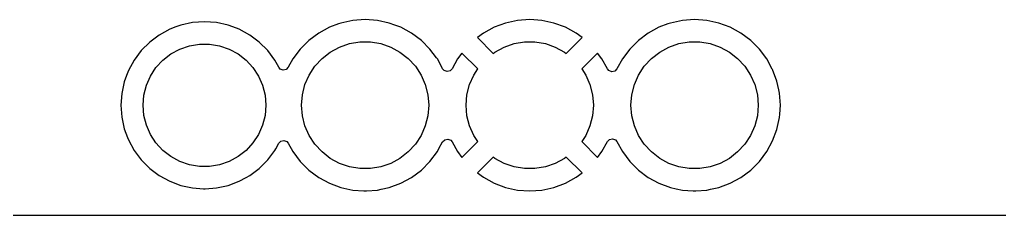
# Model space of a CAD drawing. Extents: x 280 to 530, y -238 to -79.
# Drawn here: x 305.49 to 327.81, y -238.37 to -233.9 of the extents above; entities that cross this region are included whole.
import ezdxf

# ---------------------------------------------------------------- set-up
doc = ezdxf.new("R2010")
doc.units = 0
doc.layers.add('BLACK', color=7, linetype='CONTINUOUS')

msp = doc.modelspace()

# ---------------------------------------------------------------- linework, layer by layer
at = {"layer": 'BLACK', "linetype": 'CONTINUOUS'}
for p, q in [((313.0817, -233.924422), (312.809083, -233.983727)), ((313.359999, -233.904518), (313.0817, -233.924422)), ((313.360001, -233.904518), (313.359999, -233.904518)), ((313.638299, -233.924422), (313.360001, -233.904518)), ((313.910916, -233.983727), (313.638299, -233.924422)), ((316.831769, -233.924919), (316.559225, -233.984207)), ((316.831776, -233.924918), (316.831769, -233.924919)), ((317.109999, -233.905019), (316.831776, -233.924918)), ((317.110001, -233.905019), (317.109999, -233.905019)), ((317.388223, -233.924918), (317.110001, -233.905019)), ((317.38823, -233.924919), (317.388223, -233.924918)), ((317.660774, -233.984207), (317.38823, -233.924919)), ((320.5867, -233.924422), (320.314083, -233.983727)), ((320.864999, -233.904518), (320.5867, -233.924422)), ((320.865001, -233.904518), (320.864999, -233.904518)), ((321.143299, -233.924422), (320.865001, -233.904518)), ((321.415916, -233.983727), (321.143299, -233.924422)), ((308.90848, -234.12683), (308.669892, -234.257109)), ((309.050019, -234.074039), (308.90848, -234.12683)), ((309.163199, -234.031825), (309.050019, -234.074039)), ((309.163202, -234.031824), (309.163199, -234.031825)), ((309.163206, -234.031823), (309.163202, -234.031824)), ((309.428832, -233.97404), (309.163206, -234.031823)), ((309.428839, -233.974039), (309.428832, -233.97404)), ((309.699999, -233.954645), (309.428839, -233.974039)), ((309.700001, -233.954645), (309.699999, -233.954645)), ((309.97116, -233.974039), (309.700001, -233.954645)), ((309.971167, -233.97404), (309.97116, -233.974039)), ((310.236793, -234.031823), (309.971167, -233.97404)), ((310.236794, -234.031823), (310.236793, -234.031823)), ((310.236801, -234.031825), (310.236794, -234.031823)), ((310.431698, -234.104518), (310.236801, -234.031825)), ((310.491519, -234.12683), (310.431698, -234.104518)), ((310.730107, -234.257109), (310.491518, -234.12683)), ((310.491518, -234.12683), (310.491519, -234.12683)), ((312.547657, -234.081233), (312.302792, -234.21494)), ((312.547661, -234.081231), (312.547657, -234.081233)), ((312.753339, -234.004518), (312.547661, -234.081231)), ((312.809077, -233.983729), (312.753339, -234.004518)), ((312.809078, -233.983728), (312.809077, -233.983729)), ((312.809083, -233.983727), (312.809078, -233.983728)), ((313.910919, -233.983728), (313.910916, -233.983727)), ((313.910923, -233.983729), (313.910919, -233.983728)), ((314.039874, -234.031825), (313.910923, -233.983729)), ((314.172338, -234.081231), (314.039874, -234.031825)), ((314.172342, -234.081233), (314.172338, -234.081231)), ((314.417207, -234.21494), (314.172342, -234.081233)), ((316.297865, -234.081689), (316.053061, -234.215361)), ((316.559225, -233.984207), (316.297865, -234.081689)), ((317.922134, -234.081689), (317.660774, -233.984207)), ((318.166938, -234.215361), (317.922134, -234.081689)), ((320.052657, -234.081233), (319.807792, -234.21494)), ((320.052661, -234.081231), (320.052657, -234.081233)), ((320.258339, -234.004518), (320.052661, -234.081231)), ((320.314077, -233.983729), (320.258339, -234.004518)), ((320.314078, -233.983728), (320.314077, -233.983729)), ((320.314083, -233.983727), (320.314078, -233.983728)), ((321.415919, -233.983728), (321.415916, -233.983727)), ((321.415923, -233.983729), (321.415919, -233.983728)), ((321.544874, -234.031825), (321.415923, -233.983729)), ((321.677338, -234.081231), (321.544874, -234.031825)), ((321.677342, -234.081233), (321.677338, -234.081231)), ((321.922207, -234.21494), (321.677342, -234.081233)), ((308.669891, -234.25711), (308.452259, -234.420028)), ((308.669892, -234.257109), (308.669891, -234.25711)), ((310.730108, -234.25711), (310.730107, -234.257109)), ((310.730113, -234.257113), (310.730108, -234.25711)), ((310.947742, -234.420029), (310.730113, -234.257113)), ((312.302784, -234.214945), (312.079439, -234.382138)), ((312.302792, -234.21494), (312.302784, -234.214945)), ((314.417215, -234.214945), (314.417207, -234.21494)), ((314.64056, -234.382138), (314.417215, -234.214945)), ((315.919156, -234.315601), (315.919155, -234.315602)), ((315.919155, -234.315602), (316.279101, -234.675548)), ((316.053054, -234.215366), (315.919156, -234.315601)), ((316.053061, -234.215361), (316.053054, -234.215366)), ((317.940897, -234.675547), (318.300843, -234.315602)), ((318.166938, -234.215362), (318.166938, -234.215361)), ((318.300843, -234.315602), (318.166938, -234.215362)), ((319.807784, -234.214945), (319.584439, -234.382138)), ((319.807792, -234.21494), (319.807784, -234.214945)), ((321.922215, -234.214945), (321.922207, -234.21494)), ((322.14556, -234.382138), (321.922215, -234.214945)), ((308.452247, -234.420038), (308.260038, -234.612247)), ((308.452259, -234.420028), (308.452247, -234.420038)), ((308.934273, -234.687967), (309.137626, -234.577917)), ((309.137626, -234.577917), (309.35632, -234.50284)), ((309.35632, -234.50284), (309.584389, -234.464782)), ((309.584389, -234.464782), (309.815611, -234.464782)), ((309.815611, -234.464782), (310.04368, -234.50284)), ((310.04368, -234.50284), (310.262374, -234.577917)), ((310.262374, -234.577917), (310.465727, -234.687967)), ((310.947746, -234.420033), (310.947742, -234.420029)), ((310.947752, -234.420038), (310.947746, -234.420033)), ((311.139961, -234.612247), (310.947752, -234.420038)), ((311.882138, -234.579439), (311.714945, -234.802784)), ((311.882154, -234.579421), (311.882138, -234.579439)), ((312.079421, -234.382154), (311.882154, -234.579421)), ((312.079439, -234.382138), (312.079421, -234.382154)), ((312.566925, -234.646109), (312.777542, -234.532129)), ((312.777542, -234.532129), (313.004046, -234.45437)), ((313.004046, -234.45437), (313.24026, -234.414952)), ((313.24026, -234.414952), (313.47974, -234.414952)), ((313.47974, -234.414952), (313.715954, -234.45437)), ((313.715954, -234.45437), (313.942458, -234.532129)), ((313.942458, -234.532129), (314.153075, -234.646109)), ((314.640578, -234.382154), (314.64056, -234.382138)), ((314.837845, -234.579421), (314.640578, -234.382154)), ((314.837861, -234.579439), (314.837845, -234.579421)), ((314.987573, -234.779432), (314.837861, -234.579439)), ((316.316925, -234.646109), (316.527542, -234.532129)), ((316.527542, -234.532129), (316.754046, -234.45437)), ((316.754046, -234.45437), (316.99026, -234.414952)), ((316.99026, -234.414952), (317.22974, -234.414952)), ((317.22974, -234.414952), (317.465954, -234.45437)), ((317.465954, -234.45437), (317.692458, -234.532129)), ((317.692458, -234.532129), (317.903075, -234.646109)), ((319.387138, -234.579439), (319.219945, -234.802784)), ((319.387154, -234.579421), (319.387138, -234.579439)), ((319.584421, -234.382154), (319.387154, -234.579421)), ((319.584439, -234.382138), (319.584421, -234.382154)), ((320.071925, -234.646109), (320.282542, -234.532129)), ((320.282542, -234.532129), (320.509046, -234.45437)), ((320.509046, -234.45437), (320.74526, -234.414952)), ((320.74526, -234.414952), (320.98474, -234.414952)), ((320.98474, -234.414952), (321.220954, -234.45437)), ((321.220954, -234.45437), (321.447458, -234.532129)), ((321.447458, -234.532129), (321.658075, -234.646109)), ((322.145578, -234.382154), (322.14556, -234.382138)), ((322.342845, -234.579421), (322.145578, -234.382154)), ((322.342861, -234.579439), (322.342845, -234.579421)), ((322.510054, -234.802784), (322.342861, -234.579439)), ((308.260028, -234.612259), (308.09711, -234.829891)), ((308.260038, -234.612247), (308.260028, -234.612259)), ((308.751806, -234.829987), (308.934273, -234.687967)), ((310.465727, -234.687967), (310.648194, -234.829987)), ((311.139966, -234.612253), (311.139961, -234.612247)), ((311.139971, -234.612258), (311.139966, -234.612253)), ((311.302887, -234.829887), (311.139971, -234.612258)), ((311.71494, -234.802792), (311.610348, -234.994338)), ((311.714945, -234.802784), (311.71494, -234.802792)), ((312.215746, -234.969392), (312.377942, -234.7932)), ((312.377942, -234.7932), (312.566925, -234.646109)), ((314.153075, -234.646109), (314.342058, -234.7932)), ((314.342058, -234.7932), (314.504254, -234.969392)), ((315.005056, -234.802787), (314.987573, -234.779432)), ((315.11441, -235.003054), (315.005056, -234.802787)), ((315.465361, -234.803062), (315.344116, -235.025107)), ((315.465366, -234.803054), (315.465361, -234.803062)), ((315.565601, -234.669156), (315.465366, -234.803054)), ((315.565602, -234.669155), (315.565601, -234.669156)), ((315.926266, -235.029819), (315.565602, -234.669155)), ((316.279101, -234.675548), (316.316925, -234.646109)), ((317.903075, -234.646109), (317.940897, -234.675547)), ((318.654396, -234.669155), (318.293732, -235.029818)), ((318.754637, -234.803061), (318.654396, -234.669155)), ((318.754638, -234.803062), (318.754637, -234.803061)), ((318.878383, -235.029685), (318.754638, -234.803062)), ((319.21994, -234.802792), (319.096047, -235.029685)), ((319.219945, -234.802784), (319.21994, -234.802792)), ((319.720746, -234.969392), (319.882942, -234.7932)), ((319.882942, -234.7932), (320.071925, -234.646109)), ((321.658075, -234.646109), (321.847058, -234.7932)), ((321.847058, -234.7932), (322.009254, -234.969392)), ((322.510059, -234.802792), (322.510054, -234.802784)), ((322.636854, -235.035), (322.510059, -234.802792)), ((308.097109, -234.829892), (307.96683, -235.06848)), ((308.09711, -234.829891), (308.097109, -234.829892)), ((308.468737, -235.193674), (308.595203, -235.000102)), ((308.595203, -235.000102), (308.751806, -234.829987)), ((310.648194, -234.829987), (310.804797, -235.000102)), ((310.804797, -235.000102), (310.931263, -235.193674)), ((311.302889, -234.829891), (311.302887, -234.829887)), ((311.30289, -234.829892), (311.302889, -234.829891)), ((311.392684, -234.994338), (311.30289, -234.829892)), ((311.427205, -235.034178), (311.392684, -234.994338)), ((311.49267, -235.058595), (311.427205, -235.034178)), ((311.560943, -235.043743), (311.49267, -235.058595)), ((311.610348, -234.994338), (311.560943, -235.043743)), ((312.084763, -235.169876), (312.215746, -234.969392)), ((314.504254, -234.969392), (314.635237, -235.169876)), ((315.126452, -235.025107), (315.11441, -235.003054)), ((315.160974, -235.064947), (315.126452, -235.025107)), ((315.344116, -235.025107), (315.294711, -235.074512)), ((315.834763, -235.169876), (315.926266, -235.029819)), ((318.293732, -235.029818), (318.385237, -235.169876)), ((318.912904, -235.069525), (318.878383, -235.029685)), ((319.096047, -235.029685), (319.046642, -235.07909)), ((319.589763, -235.169876), (319.720746, -234.969392)), ((322.009254, -234.969392), (322.140237, -235.169876)), ((322.643769, -235.047663), (322.636854, -235.035)), ((322.741271, -235.309077), (322.643769, -235.047663)), ((307.925575, -235.17909), (307.871825, -235.323199)), ((307.96683, -235.06848), (307.925575, -235.17909)), ((308.375856, -235.405421), (308.468737, -235.193674)), ((310.931263, -235.193674), (311.024144, -235.405421)), ((311.988565, -235.389186), (312.084763, -235.169876)), ((314.635237, -235.169876), (314.731435, -235.389186)), ((315.226438, -235.089364), (315.160974, -235.064947)), ((315.294711, -235.074512), (315.226438, -235.089364)), ((315.738565, -235.389186), (315.834763, -235.169876)), ((318.385237, -235.169876), (318.481435, -235.389186)), ((318.978369, -235.093942), (318.912904, -235.069525)), ((319.046642, -235.07909), (318.978369, -235.093942)), ((319.493565, -235.389186), (319.589763, -235.169876)), ((322.140237, -235.169876), (322.236435, -235.389186)), ((307.871823, -235.323206), (307.81404, -235.588832)), ((307.871824, -235.323202), (307.871823, -235.323206)), ((307.871825, -235.323199), (307.871824, -235.323202)), ((308.319094, -235.629568), (308.375856, -235.405421)), ((311.024144, -235.405421), (311.080906, -235.629568)), ((311.929776, -235.621338), (311.988565, -235.389186)), ((314.731435, -235.389186), (314.790224, -235.621338)), ((315.679776, -235.621338), (315.738565, -235.389186)), ((318.481435, -235.389186), (318.540224, -235.621338)), ((319.434776, -235.621338), (319.493565, -235.389186)), ((322.236435, -235.389186), (322.295224, -235.621338)), ((322.763025, -235.409077), (322.741271, -235.309077)), ((322.784778, -235.509077), (322.763025, -235.409077)), ((307.814039, -235.588839), (307.794645, -235.859998)), ((307.81404, -235.588832), (307.814039, -235.588839)), ((308.3, -235.86), (308.319094, -235.629568)), ((311.080906, -235.629568), (311.1, -235.86)), ((311.91, -235.86), (311.929776, -235.621338)), ((314.790224, -235.621338), (314.81, -235.86)), ((315.66, -235.86), (315.679776, -235.621338)), ((318.540224, -235.621338), (318.56, -235.86)), ((319.415, -235.86), (319.434776, -235.621338)), ((322.295224, -235.621338), (322.315, -235.86)), ((322.800578, -235.581706), (322.784778, -235.509077)), ((322.820482, -235.86), (322.800578, -235.581706)), ((307.794645, -235.859998), (307.794645, -235.860001)), ((307.794645, -235.860001), (307.814039, -236.13116)), ((308.319094, -236.090432), (308.3, -235.86)), ((311.1, -235.86), (311.080906, -236.090432)), ((311.929776, -236.098662), (311.91, -235.86)), ((314.81, -235.86), (314.790224, -236.098662)), ((315.679776, -236.098662), (315.66, -235.86)), ((318.56, -235.86), (318.540224, -236.098662)), ((319.434776, -236.098662), (319.415, -235.86)), ((322.315, -235.86), (322.295224, -236.098662)), ((322.806178, -236.059998), (322.820482, -235.86)), ((307.814039, -236.13116), (307.81404, -236.131167)), ((307.81404, -236.131167), (307.871823, -236.396793)), ((308.375856, -236.314579), (308.319094, -236.090432)), ((311.080906, -236.090432), (311.024144, -236.314579)), ((311.988565, -236.330814), (311.929776, -236.098662)), ((314.790224, -236.098662), (314.731435, -236.330814)), ((315.738565, -236.330814), (315.679776, -236.098662)), ((318.540224, -236.098662), (318.481435, -236.330814)), ((319.493565, -236.330814), (319.434776, -236.098662)), ((322.295224, -236.098662), (322.236435, -236.330814)), ((322.741271, -236.410923), (322.800578, -236.138294)), ((322.800578, -236.138294), (322.806178, -236.059998)), ((308.468737, -236.526326), (308.375856, -236.314579)), ((311.024144, -236.314579), (310.931263, -236.526326)), ((312.084763, -236.550124), (311.988565, -236.330814)), ((314.731435, -236.330814), (314.635237, -236.550124)), ((315.834763, -236.550124), (315.738565, -236.330814)), ((318.481435, -236.330814), (318.385237, -236.550124)), ((319.589763, -236.550124), (319.493565, -236.330814)), ((322.236435, -236.330814), (322.140237, -236.550124)), ((307.871823, -236.396793), (307.871825, -236.396801)), ((307.871825, -236.396801), (307.946418, -236.596793)), ((307.946418, -236.596793), (307.96683, -236.651519)), ((308.595203, -236.719898), (308.468737, -236.526326)), ((310.931263, -236.526326), (310.804797, -236.719898)), ((312.215746, -236.750608), (312.084763, -236.550124)), ((314.635237, -236.550124), (314.504254, -236.750608)), ((315.926265, -236.690178), (315.834763, -236.550124)), ((318.385237, -236.550124), (318.293733, -236.69018)), ((319.720746, -236.750608), (319.589763, -236.550124)), ((322.140237, -236.550124), (322.009254, -236.750608)), ((322.643769, -236.672337), (322.741271, -236.410923)), ((307.96683, -236.651519), (308.097109, -236.890107)), ((308.751806, -236.890013), (308.595203, -236.719898)), ((310.804797, -236.719898), (310.648194, -236.890013)), ((311.323964, -236.851513), (311.392684, -236.725662)), ((311.392684, -236.725662), (311.442089, -236.676256)), ((311.442089, -236.676256), (311.510361, -236.661404)), ((311.510361, -236.661404), (311.575826, -236.685821)), ((311.575826, -236.685821), (311.610348, -236.725661)), ((311.610348, -236.725661), (311.71494, -236.917207)), ((312.377942, -236.9268), (312.215746, -236.750608)), ((314.504254, -236.750608), (314.342058, -236.9268)), ((315.042056, -236.849453), (315.126454, -236.694889)), ((315.126454, -236.694889), (315.175857, -236.645487)), ((315.175857, -236.645487), (315.24413, -236.630635)), ((315.24413, -236.630635), (315.309594, -236.655052)), ((315.309594, -236.655052), (315.344116, -236.694892)), ((315.344116, -236.694892), (315.465361, -236.916937)), ((315.565602, -237.050843), (315.926265, -236.690178)), ((318.293733, -236.69018), (318.654396, -237.050843)), ((318.754637, -236.91694), (318.878383, -236.690315)), ((318.878383, -236.690315), (318.927788, -236.640909)), ((318.927788, -236.640909), (318.996061, -236.626057)), ((318.996061, -236.626057), (319.061525, -236.650474)), ((319.061525, -236.650474), (319.096047, -236.690314)), ((319.096047, -236.690314), (319.21994, -236.917207)), ((319.882942, -236.9268), (319.720746, -236.750608)), ((322.009254, -236.750608), (321.847058, -236.9268)), ((322.510056, -236.917213), (322.643769, -236.672337)), ((308.097109, -236.890107), (308.09711, -236.890108)), ((308.09711, -236.890108), (308.097113, -236.890113)), ((308.097113, -236.890113), (308.260029, -237.107742)), ((308.934273, -237.032033), (308.751806, -236.890013)), ((309.137626, -237.142083), (308.934273, -237.032033)), ((310.465727, -237.032033), (310.262374, -237.142083)), ((310.648194, -236.890013), (310.465727, -237.032033)), ((311.139971, -237.107742), (311.302887, -236.890113)), ((311.302887, -236.890113), (311.323964, -236.851513)), ((311.71494, -236.917207), (311.714945, -236.917215)), ((311.714945, -236.917215), (311.882138, -237.14056)), ((312.566925, -237.073891), (312.377942, -236.9268)), ((314.342058, -236.9268), (314.153075, -237.073891)), ((314.837855, -237.140568), (315.005056, -236.917213)), ((315.005056, -236.917213), (315.00506, -236.917207)), ((315.00506, -236.917207), (315.042056, -236.849453)), ((315.465361, -236.916937), (315.465362, -236.916938)), ((315.465362, -236.916938), (315.565602, -237.050843)), ((316.2791, -237.04445), (315.919155, -237.404396)), ((316.316925, -237.073891), (316.2791, -237.04445)), ((317.940898, -237.044451), (317.903075, -237.073891)), ((318.300843, -237.404396), (317.940898, -237.044451)), ((318.654396, -237.050842), (318.754637, -236.91694)), ((318.654396, -237.050843), (318.654396, -237.050842)), ((319.21994, -236.917207), (319.219945, -236.917215)), ((319.219945, -236.917215), (319.387138, -237.14056)), ((320.071925, -237.073891), (319.882942, -236.9268)), ((321.847058, -236.9268), (321.658075, -237.073891)), ((322.342855, -237.140568), (322.510056, -236.917213)), ((308.260029, -237.107742), (308.260033, -237.107746)), ((308.260033, -237.107746), (308.260038, -237.107752)), ((308.260038, -237.107752), (308.452247, -237.299961)), ((309.35632, -237.21716), (309.137626, -237.142083)), ((309.584389, -237.255218), (309.35632, -237.21716)), ((309.815611, -237.255218), (309.584389, -237.255218)), ((310.04368, -237.21716), (309.815611, -237.255218)), ((310.262374, -237.142083), (310.04368, -237.21716)), ((310.947742, -237.299971), (311.139971, -237.107742)), ((311.882138, -237.14056), (311.882154, -237.140578)), ((311.882154, -237.140578), (312.079421, -237.337845)), ((312.777542, -237.187871), (312.566925, -237.073891)), ((313.004046, -237.26563), (312.777542, -237.187871)), ((313.24026, -237.305048), (313.004046, -237.26563)), ((313.715954, -237.26563), (313.47974, -237.305048)), ((313.942458, -237.187871), (313.715954, -237.26563)), ((314.153075, -237.073891), (313.942458, -237.187871)), ((314.640568, -237.337855), (314.837855, -237.140568)), ((316.527542, -237.187871), (316.316925, -237.073891)), ((316.754046, -237.26563), (316.527542, -237.187871)), ((316.99026, -237.305048), (316.754046, -237.26563)), ((317.465954, -237.26563), (317.22974, -237.305048)), ((317.692458, -237.187871), (317.465954, -237.26563)), ((317.903075, -237.073891), (317.692458, -237.187871)), ((319.387138, -237.14056), (319.387154, -237.140578)), ((319.387154, -237.140578), (319.584421, -237.337845)), ((320.282542, -237.187871), (320.071925, -237.073891)), ((320.509046, -237.26563), (320.282542, -237.187871)), ((320.74526, -237.305048), (320.509046, -237.26563)), ((321.220954, -237.26563), (320.98474, -237.305048)), ((321.447458, -237.187871), (321.220954, -237.26563)), ((321.658075, -237.073891), (321.447458, -237.187871)), ((322.145568, -237.337855), (322.342855, -237.140568)), ((308.452247, -237.299961), (308.452253, -237.299966)), ((308.452253, -237.299966), (308.452258, -237.299971)), ((308.452258, -237.299971), (308.669887, -237.462887)), ((308.669887, -237.462887), (308.669891, -237.462889)), ((308.669891, -237.462889), (308.669892, -237.46289)), ((308.669892, -237.46289), (308.908481, -237.593169)), ((310.491519, -237.593169), (310.652886, -237.505056)), ((310.652886, -237.505056), (310.730113, -237.462887)), ((310.730113, -237.462887), (310.947742, -237.299971)), ((312.079421, -237.337845), (312.079439, -237.337861)), ((312.079439, -237.337861), (312.302784, -237.505054)), ((312.302784, -237.505054), (312.302792, -237.505059)), ((312.302792, -237.505059), (312.547657, -237.638766)), ((313.47974, -237.305048), (313.24026, -237.305048)), ((314.172337, -237.638769), (314.417213, -237.505056)), ((314.417213, -237.505056), (314.640568, -237.337855)), ((315.919155, -237.404396), (316.053061, -237.504637)), ((316.053061, -237.504637), (316.053061, -237.504638)), ((316.053061, -237.504638), (316.297865, -237.63831)), ((317.22974, -237.305048), (316.99026, -237.305048)), ((317.922134, -237.63831), (318.166942, -237.504635)), ((318.166942, -237.504635), (318.300842, -237.404396)), ((318.300842, -237.404396), (318.300843, -237.404396)), ((319.584421, -237.337845), (319.584439, -237.337861)), ((319.584439, -237.337861), (319.807784, -237.505054)), ((319.807784, -237.505054), (319.807792, -237.505059)), ((319.807792, -237.505059), (320.052657, -237.638766)), ((320.98474, -237.305048), (320.74526, -237.305048)), ((321.677337, -237.638769), (321.922213, -237.505056)), ((321.922213, -237.505056), (322.145568, -237.337855)), ((308.908481, -237.593169), (308.90848, -237.593169)), ((308.90848, -237.593169), (308.908484, -237.59317)), ((308.908484, -237.59317), (308.908487, -237.593172)), ((308.908487, -237.593172), (309.163199, -237.688175)), ((309.163199, -237.688175), (309.42884, -237.745961)), ((309.97116, -237.745961), (310.236801, -237.688175)), ((310.236801, -237.688175), (310.491513, -237.593172)), ((310.491513, -237.593172), (310.491517, -237.593169)), ((310.491517, -237.593169), (310.491519, -237.593169)), ((312.547657, -237.638766), (312.547661, -237.638768)), ((312.547661, -237.638768), (312.547663, -237.638769)), ((312.547663, -237.638769), (312.809077, -237.736271)), ((313.910923, -237.736271), (314.172337, -237.638769)), ((316.297865, -237.63831), (316.559225, -237.735792)), ((317.660774, -237.735792), (317.922134, -237.63831)), ((320.052657, -237.638766), (320.052661, -237.638768)), ((320.052661, -237.638768), (320.052663, -237.638769)), ((320.052663, -237.638769), (320.314077, -237.736271)), ((321.415923, -237.736271), (321.677337, -237.638769)), ((309.42884, -237.745961), (309.680605, -237.763967)), ((309.680605, -237.763967), (309.699999, -237.765355)), ((309.699999, -237.765355), (309.7, -237.765355)), ((309.7, -237.765355), (309.700001, -237.765355)), ((309.700001, -237.765355), (309.7181, -237.76406)), ((309.7181, -237.76406), (309.97116, -237.745961)), ((312.809077, -237.736271), (312.942774, -237.765355)), ((312.942774, -237.765355), (313.0817, -237.795577)), ((313.0817, -237.795577), (313.081702, -237.795577)), ((313.081702, -237.795577), (313.081706, -237.795578)), ((313.081706, -237.795578), (313.329014, -237.813265)), ((313.329014, -237.813265), (313.359999, -237.815482)), ((313.359999, -237.815482), (313.36, -237.815482)), ((313.36, -237.815482), (313.360001, -237.815482)), ((313.360001, -237.815482), (313.387881, -237.813487)), ((313.387881, -237.813487), (313.638294, -237.795578)), ((313.638294, -237.795578), (313.640584, -237.79508)), ((313.640584, -237.79508), (313.723033, -237.777144)), ((313.723033, -237.777144), (313.910923, -237.736271)), ((316.559225, -237.735792), (316.831769, -237.79508)), ((316.831769, -237.79508), (316.831776, -237.795081)), ((316.831776, -237.795081), (317.109999, -237.814981)), ((317.109999, -237.814981), (317.110001, -237.814981)), ((317.110001, -237.814981), (317.388223, -237.795081)), ((317.388223, -237.795081), (317.38823, -237.79508)), ((317.38823, -237.79508), (317.660774, -237.735792)), ((320.314077, -237.736271), (320.447774, -237.765355)), ((320.447774, -237.765355), (320.5867, -237.795577)), ((320.5867, -237.795577), (320.586702, -237.795577)), ((320.586702, -237.795577), (320.586706, -237.795578)), ((320.586706, -237.795578), (320.834014, -237.813265)), ((320.834014, -237.813265), (320.864999, -237.815482)), ((320.864999, -237.815482), (320.865, -237.815482)), ((320.865, -237.815482), (320.865001, -237.815482)), ((320.865001, -237.815482), (320.892881, -237.813487)), ((320.892881, -237.813487), (321.143294, -237.795578)), ((321.143294, -237.795578), (321.145584, -237.79508)), ((321.145584, -237.79508), (321.228033, -237.777144)), ((321.228033, -237.777144), (321.415923, -237.736271)), ((373.525933, -238.3745), (282.094067, -238.3745))]:
    msp.add_line(p, q, dxfattribs=at)

doc.saveas('drawing.dxf')
